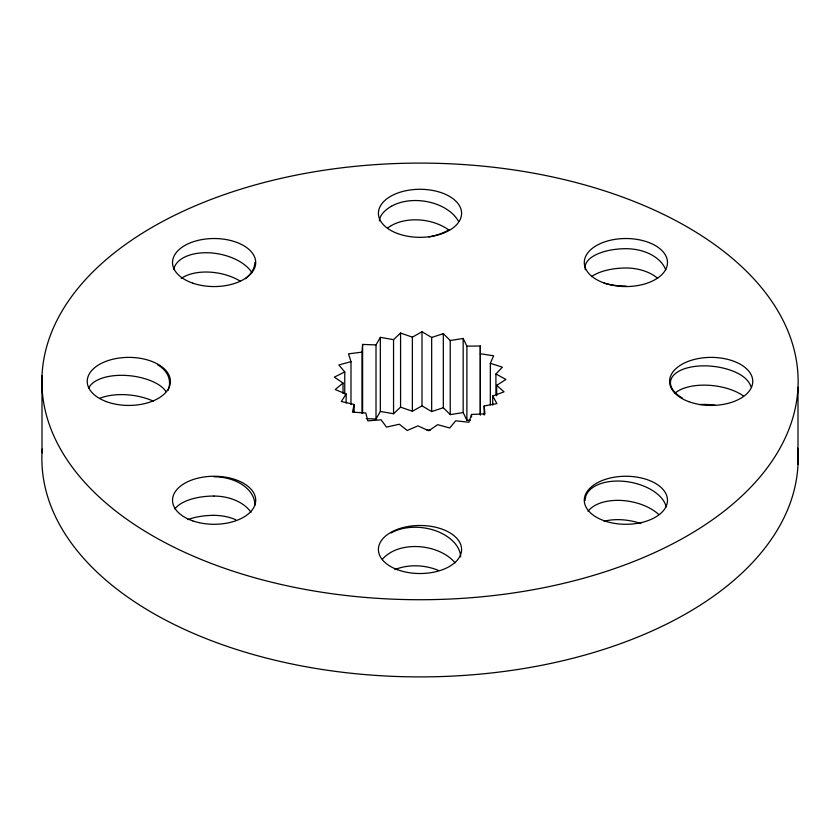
<?xml version="1.0" encoding="UTF-8"?>
<svg xmlns="http://www.w3.org/2000/svg" width="840" height="840" viewBox="0 0 840 840"><rect width="100%" height="100%" fill="white"/><g stroke="black" fill="none" stroke-linecap="round" stroke-linejoin="round"><path stroke-width="1.26" d="M361.977 413.259L361.977 352.159L362.618 344.431L376.005 344.904L380.342 337.355L393.55 339.644L400.565 333.039L412.367 337.155L422.006 331.769L431.666 337.459L443.32 333.627L450.23 340.515L450.23 414.614L463.166 412.577L466.893 420.231L470.547 420.2M361.977 352.159L348.495 353.829L350.994 361.651L338.856 364.959L344.757 371.921L334.331 377.129L343.035 383.019L335.181 389.56L346.143 394.012L341.355 401.478L354.144 404.45L352.475 412.136L365.81 412.997L367.836 420.872L381.119 419.78L386.474 427.119L399.326 424.231L407.221 430.49L417.953 425.849L428.768 430.784L437.619 424.683L449.757 427.969L455.7 420.798L468.888 422.237L471.555 414.425L484.943 413.931L484.155 405.983L496.913 403.589L492.733 396.007L504.053 391.85L496.692 385.371L505.911 379.449L495.915 373.968L502.373 367.175L490.329 363.3L493.647 355.793L480.322 353.766L480.302 346.017L466.893 346.132L463.166 338.468L450.23 340.515M366.272 418.656L376.005 419.003L380.342 411.453L380.342 337.355M380.342 411.453L393.55 413.742L400.565 407.138L400.565 333.039M400.565 407.138L412.367 411.254L422.006 405.867L431.666 411.558L443.32 407.726L450.23 414.614M798 387.198A378.137 218.316 0 0 1 222.316 567.514A378.137 218.316 0 0 1 239.684 189.515A378.137 218.316 0 0 1 798 387.198L798 464.384M496.692 385.371L496.692 395.766M495.915 373.968L495.915 394.769M492.733 396.007L492.733 405.101M490.329 363.3L490.329 404.901M484.155 405.983L484.155 415.086M480.322 353.766L480.322 414.866M480.302 346.017L480.302 414.918M471.555 414.425L471.555 417.029M466.893 346.132L466.893 420.231M463.166 338.468L463.166 412.577M443.32 333.627L443.32 407.726M431.666 337.459L431.666 411.558M422.006 331.769L422.006 405.867M412.367 337.155L412.367 411.254M393.55 339.644L393.55 413.742M376.005 344.904L376.005 419.003M362.618 344.431L362.618 413.322M354.144 404.45L354.144 412.251M350.994 361.651L350.994 404.555M346.143 394.012L346.143 403.116M344.757 371.921L344.757 394.012M343.035 383.019L343.035 393.414M42 375.617L42 452.802M797.706 448.182A378.137 218.316 0 0 1 420.767 676.904A378.137 218.316 0 0 1 42.231 449.064M426.489 429.786A45.014 25.988 0 0 1 430.185 430.195M254.846 262.427A41.129 23.499 -10.1 0 1 245.49 278.618M173.775 269.147A41.129 23.499 10.1 0 1 209.055 252.798A41.129 23.499 10.1 0 1 251.958 272.664M181.23 278.387A41.129 23.499 10.1 0 1 240.072 281.022M448.938 229.856A41.129 20.097 -6.7 0 1 428.925 236.975M379.355 220.91A41.129 20.097 -6.7 0 1 391.387 206.252M391.377 206.273A41.129 26.901 7.7 0 1 458.651 221.686M391.377 225.561A41.129 26.901 7.7 0 1 449.159 230.255M387.986 227.745A41.129 20.097 -6.7 0 1 391.387 225.55M626.094 286.062A41.129 18.68 0 0 1 604.139 283.143M585.407 269.724A41.129 18.68 0 0 1 626.094 248.692A41.129 28.319 0 0 1 665.805 269.976M591.476 276.665A41.129 18.68 0 0 1 626.094 267.991A41.129 28.319 0 0 1 657.668 278.271M682.51 398.129A41.129 20.097 6.7 0 1 682.29 369.579A41.129 20.097 6.7 0 1 740.072 374.524A41.129 26.901 -7.7 0 1 751.107 386.852M674.825 393.341A41.129 20.097 6.7 0 1 740.072 393.813A41.129 26.901 -7.7 0 1 743.474 396.102M699.751 404.565A41.129 20.097 6.7 0 1 714.987 405.163M585.154 500.399A41.129 23.499 10.1 0 1 623.312 481.278A41.129 23.499 10.1 0 1 666.225 507.024M588.042 511.329A41.129 23.499 10.1 0 1 620.771 500.419A41.129 23.499 10.1 0 1 658.77 514.5M604.054 521.241A41.129 23.499 10.1 0 1 640.847 523.562M391.062 532.98A41.129 26.901 7.7 0 1 435.068 530.555A41.129 26.901 7.7 0 1 460.656 556.878M394.926 569.635A41.129 26.901 7.7 0 1 438.522 570.444M455.081 562.821A41.129 26.901 7.7 0 0 391.062 552.269A41.129 20.097 -6.7 0 0 382.431 559.251M213.906 476.763A41.129 28.319 0 0 1 254.919 505.082M187.792 519.635A41.129 18.68 0 0 1 213.906 515.34M213.906 515.351A41.129 28.319 0 0 1 235.862 519.781M213.906 496.062A41.129 28.319 0 0 1 251.003 512.316M174.909 508.956A41.129 18.68 0 0 1 213.906 496.052M157.49 364.707A41.129 26.901 -7.7 0 1 167.979 390.474M99.708 398.339A41.129 20.097 6.7 0 1 153.615 401.279M88.809 387.975A41.129 20.097 6.7 0 1 117.117 375.438A41.129 20.097 6.7 0 1 157.49 383.985A41.129 26.901 -7.7 0 1 166.11 391.671M688.706 401.625A41.59 24.014 0 0 0 752.714 382.526A41.59 24.014 0 0 0 692.076 360.066A41.59 24.014 0 0 0 688.706 401.625M604.538 520.884A41.59 24.014 0 0 0 667.475 500.64A41.59 24.014 0 0 0 605.64 479.294A41.59 24.014 0 0 0 604.538 520.884M397.541 569.72A41.59 24.014 0 0 0 461.548 550.63A41.59 24.014 0 0 0 400.911 528.171A41.59 24.014 0 0 0 397.541 569.72M192.77 520.884A41.59 24.014 0 0 0 255.707 500.64A41.59 24.014 0 0 0 193.872 479.294A41.59 24.014 0 0 0 192.77 520.884M106.376 401.625A41.59 24.014 0 0 0 170.384 382.526A41.59 24.014 0 0 0 109.746 360.066A41.59 24.014 0 0 0 106.376 401.625M192.77 283.154A41.59 24.014 0 0 0 255.707 262.909A41.59 24.014 0 0 0 193.872 241.563A41.59 24.014 0 0 0 192.77 283.154M397.541 233.52A41.59 24.014 0 0 0 461.548 214.431A41.59 24.014 0 0 0 400.911 191.972A41.59 24.014 0 0 0 397.541 233.52M604.538 283.154A41.59 24.014 0 0 0 667.475 262.909A41.59 24.014 0 0 0 605.64 241.563A41.59 24.014 0 0 0 604.538 283.154"/></g></svg>
